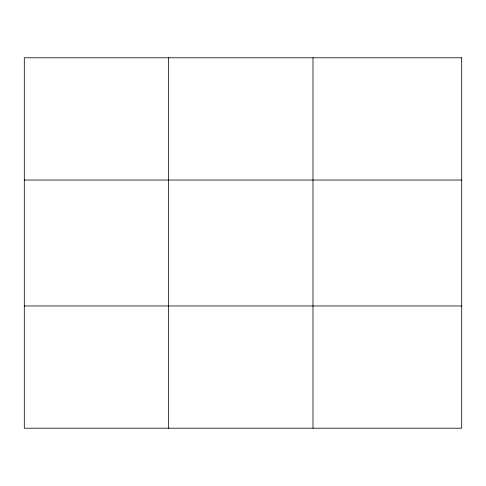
<?xml version="1.0" encoding="UTF-8"?>
<svg xmlns="http://www.w3.org/2000/svg" width="486" height="486" viewBox="0 0 486 486"><rect width="100%" height="100%" fill="white"/><g stroke="black" fill="none" stroke-linecap="round" stroke-linejoin="round"><path stroke-width="0.73" d="M168.642 428.209L168.642 57.791M312.984 428.209L312.984 57.791M24.3 180.033L461.7 180.033M24.3 305.967L461.7 305.967M461.7 57.791L461.7 428.209L24.3 428.209L24.3 57.791L461.7 57.791"/></g></svg>
